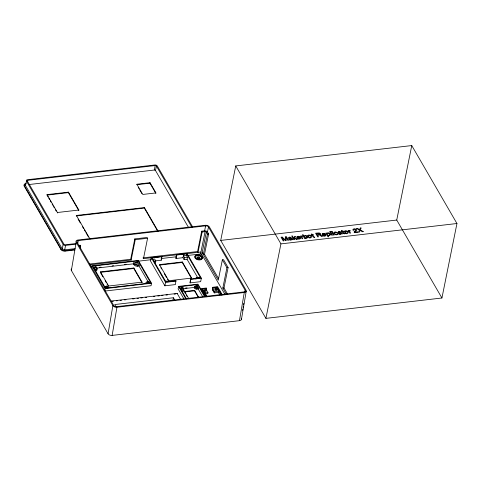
<?xml version="1.0" encoding="UTF-8"?>
<svg xmlns="http://www.w3.org/2000/svg" width="481" height="481" viewBox="0 0 481 481"><rect width="100%" height="100%" fill="white"/><g stroke="black" fill="none" stroke-linecap="round" stroke-linejoin="round"><path stroke-width="0.72" d="M71.362 270.466L76.16 242.31A3.187 1.93 11.4 0 1 77.958 240.001L205.279 225.27A3.187 1.93 11.4 0 1 209.355 226.894L246.056 290.205A3.187 1.93 11.4 0 1 244.264 292.514L239.466 320.671L112.145 335.407A3.187 1.93 11.4 0 1 108.069 333.778L71.362 270.466A3.187 1.93 11.4 0 1 71.416 268.975M108.069 333.778L112.867 305.615L76.16 242.31M112.145 335.407L116.943 307.245L244.264 292.514M242.616 310.425L242.863 308.976M243.103 307.533L243.35 306.09M243.596 304.647L243.843 303.204M241.438 319.396L246.236 291.233M177.11 293.807L177.182 293.434L111.219 301.07M219.817 294.949L218.35 292.418L214.243 292.893L212.422 289.748L212.921 287.259L217.616 286.706L222.378 294.919M212.65 290.139L212.921 287.259M218.35 292.418L218.554 291.42L216.955 288.672L217.256 287.181L213.149 287.656M74.723 250.018L65.043 251.136A3.187 1.93 11.4 0 1 60.967 249.507L24.26 186.195L24.363 185.702A3.187 1.93 11.4 0 1 26.154 183.393M75.108 248.647L64.688 249.849A1.912 1.16 11.4 0 1 62.241 248.875L25.535 185.564L26.437 181.09A1.912 1.16 11.4 0 1 27.513 179.708L154.84 164.977A1.912 1.16 11.4 0 1 157.281 165.951L192.49 226.677M27.597 181.577L27.856 180.297L155.183 165.566A0.956 0.577 11.4 0 1 156.403 166.053L191.985 227.423M48.07 197.024L47.06 194.613L68.476 192.135L78.854 210.029L78.752 210.522L68.38 192.628L68.476 192.135M57.335 212.999L57.437 212.506L47.06 194.613M60.967 249.507L61.069 249.014L24.363 185.702M62.241 248.875L63.143 244.402L26.437 181.09M64.688 249.849L65.59 245.376L76.01 244.174M65.043 251.136L65.139 250.637L74.82 249.519M158.135 231.223L144.426 207.582L76.365 215.458L76.263 215.951L144.324 208.075L157.66 231.078M77.724 243.434L78.295 240.59L205.621 225.86A2.231 1.353 11.4 0 1 208.471 226.996L245.178 290.308L244.751 292.436M80.243 248.19L80.688 246.007L80.231 245.22L78.764 245.394M91.588 267.658L91.967 265.795L138.318 260.431L151.539 283.237L151.04 285.72L105.423 290.999M100.427 271.855L100.325 272.36L133.772 268.488L141.979 282.648L142.075 282.143L133.868 267.989L100.427 271.855L108.634 286.015L108.532 286.514M104.81 290.464L105.189 288.6L91.967 265.795M89.851 264.851L131.145 260.071L130.688 259.289L134.794 238.907L147.12 237.482L147.577 238.269L143.464 258.646L151.575 257.708M131.145 260.071L135.251 239.694L134.794 238.907M144.324 208.075L144.426 207.582M147.932 281.439L139.009 266.047L137.602 266.209A2.802 1.702 11.4 0 1 134.013 264.778L133.465 263.835L133.67 262.842L135.666 262.614M155.862 193.416L149.934 183.189L150.036 182.696L136.832 184.223L142.761 194.45L155.964 192.923L150.036 182.696M134.013 264.778L134.217 263.786L133.67 262.842M133.772 268.488L133.868 267.989M29.191 184.512L154.281 170.04L155.183 165.566M188.462 227.375L155.501 170.527L156.403 166.053M137.957 260.888L150.727 282.912L105.549 288.137L92.779 266.119L137.957 260.888L137.656 262.379L139.207 265.055L139.009 266.047M137.602 266.209L137.8 265.217L139.207 265.055M161.989 256.722L161.76 256.331L151.202 257.545L150.499 261.027L164.863 285.804L175.421 284.584L175.896 280.712L165.921 281.866L152.014 257.876L161.989 256.722L161.285 260.203L154.948 260.936M155.387 262.981L155.784 260.991L154.648 259.025L152.447 259.283M161.339 258.417L161.622 257.022M164.863 285.804L165.56 282.323L151.202 257.545M168.705 281.229L168.807 280.73L159.458 264.61L182.341 261.965L191.691 278.084L168.807 280.73M176.431 254.629L176.659 255.026L186.634 253.872L200.535 277.856L190.566 279.01L190.091 282.882L200.649 281.662L201.353 278.18L186.989 253.409L176.431 254.629L175.956 258.501L182.996 257.69L184.139 259.656L187.067 259.319L197.944 278.078M175.956 258.501L176.659 255.026M172.859 300.571L173.425 297.751L114.749 304.539L116.21 307.058M182.996 257.69L183.399 255.7L186.333 255.363L187.47 257.329L187.067 259.319M191.216 277.94L182.239 262.464L182.341 261.965M205.134 296.5L197.98 284.157L178.619 286.393L178.114 288.883L183.766 298.629M184.139 259.656L184.536 257.666L183.399 255.7M186.333 255.363L186.634 253.872M198.677 297.348L194.607 290.332L184.632 291.486L184.53 291.985L194.504 290.831L198.202 297.21M190.091 282.882L190.566 279.01M201.683 231.169L202.14 231.956L198.034 252.333L197.577 251.545L201.683 231.169L204.617 230.826A2.231 1.353 11.4 0 1 207.473 231.968L208.61 233.934L204.503 254.311L218.687 278.782M204.617 230.826L205.621 225.86M187.909 255.447L200.565 253.98L205.074 231.614A0.956 0.577 11.4 0 1 206.295 232.101L207.437 234.067L203.331 254.449L204.503 254.311M195.899 279.046L196.164 277.723L199.098 277.381L199.669 278.367M202.729 296.783L198.214 288.991L196.807 289.153A1.527 0.926 11.4 0 1 194.853 288.372L194.306 287.428L194.504 286.435L195.911 286.273M194.853 288.372L195.052 287.379L194.504 286.435M194.504 290.831L194.607 290.332M225.012 294.522L201.786 254.473L206.295 232.101M207.473 231.968L208.471 226.996M197.42 285.612L197.619 284.614L179.431 286.73L186.556 299.014M196.807 289.153L197.006 288.161L198.412 287.993L198.214 288.991M201.377 290.53L201.779 288.54L206.469 288.005L206.397 289.893L207.99 292.646L207.792 293.638L205.05 293.957M206.066 289.995L206.265 289.003L206.493 289.394M220.719 240.422L235.738 165.933L411.76 145.569L456.95 223.515L441.931 298.004L265.909 318.368L220.719 240.422L396.741 220.051L441.931 298.004M214.243 292.893L214.448 291.901L212.849 289.147L216.955 288.672M227.729 294.372L223.996 287.933L228.102 267.556L223.545 259.692L222.372 259.824L218.26 280.207L202.188 252.483M226.178 293.867L222.823 288.071L226.93 267.689L222.372 259.824M265.909 318.368L280.928 243.885L235.738 165.933M396.741 220.051L411.76 145.569M182.66 287.782L184.025 290.139L183.82 291.167L181.704 291.408M46.964 195.112L68.38 192.628M136.736 184.716L149.934 183.189M57.437 212.506L78.854 210.029M75.667 243.584L65.248 244.787A0.956 0.577 11.4 0 1 64.021 244.3L27.321 180.988A0.956 0.577 11.4 0 1 27.856 180.297M79.221 246.176L80.688 246.007M135.251 239.694L147.577 238.269M202.14 231.956L205.074 231.614M207.437 234.067L208.61 233.934M89.394 264.063L130.688 259.289M143.747 257.774L197.577 251.545M153.054 257.539L155.261 257.281M156.74 257.113L159.686 256.77M161.165 256.601L180.333 254.383M181.812 254.208L184.758 253.872M186.237 253.697L200.968 251.996M280.928 243.885L456.95 223.515M90.368 266.733L91.859 266.558M138.023 261.219L151.425 259.668M161.105 258.55L175.992 256.824M93.146 267.532L96.471 267.147L97.018 268.091A2.802 1.702 11.4 0 1 95.436 270.118L95.238 271.116A2.802 1.702 11.4 0 0 96.988 269.54M99.555 267.34L101.028 267.171M112.067 265.897L113.534 265.722M124.573 264.448L126.046 264.279M153.583 261.249L155.784 260.991M184.536 257.666L187.47 257.329M96.266 268.139L133.465 263.835M159.361 265.109L182.239 262.464M226.93 267.689L228.102 267.556M108.634 286.015L142.075 282.143M165.211 281.301L167.412 281.048L167.983 282.034M105.189 288.6L151.539 283.237M165.56 282.323L176.124 281.102M190.789 279.407L201.353 278.18M185.564 288.017L187.055 287.848M182.449 288.804L194.306 287.428M181.211 290.47L184.025 290.139M206.698 288.396L202.591 288.871L207.089 296.639M202.97 290.29L204.341 290.127M222.823 288.071L223.996 287.933M111.887 301.353L113.372 301.184M116.336 300.841L117.815 300.667M120.04 300.415L121.525 300.24M124.489 299.897L125.968 299.723M132.642 298.954L134.121 298.779M137.085 298.436L138.57 298.268M140.795 298.01L142.274 297.835M145.238 297.492L146.723 297.324M153.391 296.549L154.876 296.38M157.84 296.037L159.319 295.863M161.544 295.611L163.029 295.436M165.993 295.094L167.472 294.919M174.146 294.15L175.625 293.975M204.569 293.043L207.99 292.646M214.448 291.901L218.554 291.42M179.84 288.101L181.253 287.939M217.256 287.181L221.38 294.294M217.057 288.173L221.182 295.292M196.164 277.723L196.735 278.703M201.779 288.54L206.535 296.747M201.575 289.538L205.603 296.482M197.619 284.614L204.371 296.26M197.318 286.105L198.412 287.993M138.215 187.277L138.955 188.552M139.7 189.833L141.919 193.663M184.632 291.486L188.696 298.503M184.902 292.622L185.642 293.903M186.381 295.178L187.121 296.452M178.619 286.393L185.774 298.737M161.057 259.806L161.285 260.203M177.182 293.434L180.567 299.278M160.852 267.689L161.604 268.975M164.219 273.491L166.462 277.363M167.586 279.293L168.332 280.585M173.425 297.751L174.886 300.27M143.007 257.858L143.464 258.646M148.876 281.728L149.807 283.333M76.365 215.458L90.073 239.099M78.114 219.15L80.339 222.98M82.564 226.816L83.67 228.734M84.415 230.008L85.155 231.289M85.895 232.563L88.486 237.037M100.697 273.004L102.934 276.864M105.177 280.724L106.295 282.654M107.041 283.94L107.786 285.227M48.815 198.304L49.555 199.585M50.295 200.86L51.034 202.14M52.146 204.052L52.892 205.333M53.631 206.614L54.371 207.888M55.483 209.806L56.223 211.087M212.722 288.251L212.951 288.648M24.26 186.195A3.187 1.93 11.4 0 1 24.315 184.71M24.507 184.506A3.187 1.93 11.4 0 1 24.741 184.325M65.139 250.637A3.187 1.93 11.4 0 1 61.069 249.014M154.281 170.04A0.956 0.577 11.4 0 1 155.501 170.527M25.535 185.564A1.912 1.16 11.4 0 1 25.685 184.548M65.59 245.376A1.912 1.16 11.4 0 1 63.143 244.402M107.016 287.704A0.89 0.541 11.4 0 1 107.275 288.384M105.916 288.42A0.89 0.541 11.4 0 1 106.145 287.512M95.959 268.482A0.89 0.541 11.4 0 1 95.827 269.198A0.89 0.541 11.4 0 1 94.637 269.035A0.89 0.541 11.4 0 1 94.565 268.284M137.259 263.853A0.89 0.541 11.4 0 1 136.826 264.49A0.89 0.541 11.4 0 1 135.684 264.141A0.89 0.541 11.4 0 1 135.919 263.444M146.945 283.531A0.89 0.541 11.4 0 1 146.97 282.87M148.364 283.062A0.89 0.541 11.4 0 1 148.527 283.489M241.264 318.368A3.187 1.93 11.4 0 1 239.466 320.671M116.943 307.245A3.187 1.93 11.4 0 1 112.867 305.615M245.178 290.308A2.231 1.353 11.4 0 1 243.921 291.919L116.6 306.656A2.231 1.353 11.4 0 1 113.744 305.513L77.044 242.208A2.231 1.353 11.4 0 1 78.295 240.59M200.565 253.98A0.956 0.577 11.4 0 1 201.786 254.473M137.8 265.217A2.802 1.702 11.4 0 1 134.217 263.786M145.719 283.465A2.802 1.702 11.4 0 1 147.469 281.89M145.737 283.604A2.802 1.702 11.4 0 1 146.11 283.267M105.105 286.796A2.802 1.702 11.4 0 1 105.808 286.772M107.221 287.091A2.802 1.702 11.4 0 1 108.339 287.788M195.466 256.878A3.187 1.93 11.4 0 1 199.843 255.94A3.187 1.93 11.4 0 1 201.028 259.103M200.439 259.379A3.187 1.93 11.4 0 1 198.918 259.554M196.603 258.844A3.187 1.93 11.4 0 1 196.038 258.405M195.641 257.906A3.187 1.93 11.4 0 1 195.448 257.389M202.333 257.786A3.824 2.315 11.4 0 1 197.517 259.692A3.824 2.315 11.4 0 1 195.629 255.73M200.938 256.036A3.824 2.315 11.4 0 1 202.098 257.161M197.222 257.99A1.275 0.77 11.4 0 1 198.671 257.311A1.275 0.77 11.4 0 1 199.627 258.519M197.691 258.574A1.275 0.77 11.4 0 1 197.463 258.399M197.006 288.161A1.527 0.926 11.4 0 1 195.052 287.379M197.012 286.856A0.89 0.541 11.4 0 1 197.096 287.674A0.89 0.541 11.4 0 1 195.797 287.494A0.89 0.541 11.4 0 1 195.941 286.706M182.467 288.516A0.89 0.541 11.5 0 1 182.491 289.358A0.89 0.541 11.5 0 1 181.163 289.063A0.89 0.541 11.5 0 1 181.596 288.317M205.573 291.095A0.89 0.541 11.4 0 1 205.676 291.943A0.89 0.541 11.4 0 1 204.329 291.69A0.89 0.541 11.4 0 1 204.696 290.927M216.294 289.887A0.89 0.541 11.4 0 1 216.366 290.698A0.89 0.541 11.4 0 1 215.067 290.512A0.89 0.541 11.4 0 1 215.223 289.73M300.012 238.077L298.954 238.774L297.565 237.975L300.529 237.632C300.072 235.816 295.809 235.678 296.777 237.969C297.132 240.109 302.2 238.732 300.012 238.077M308.453 235.792C309.403 239.899 313.119 235.149 308.898 235.425A1.004 0.607 11.4 0 0 308.459 235.792M325.403 235.137L324.338 235.834L322.949 235.041L325.92 234.698C325.457 232.876 321.194 232.738 322.168 235.029C322.523 237.175 327.585 235.798 325.403 235.137M345.033 231.559C345.977 235.666 349.699 230.916 345.478 231.193A1.004 0.607 11.4 0 0 345.033 231.559M333.958 232.738C333.922 234.445 336.171 235.329 337.548 234.578A1.509 0.914 11.4 0 0 337.909 234.073L337.836 233.586L337.175 233.664L337.109 234.175L336.267 234.439A0.908 0.547 11.4 0 1 335.564 234.241C333.652 233.351 335.461 231.349 336.688 232.822L337.349 232.744L335.798 231.926L334.469 232.125L333.958 232.738M307.714 235.78C309.319 241.342 315.41 234.68 308.568 235.041A1.816 1.1 11.4 0 0 307.81 235.534L307.714 235.78M344.288 231.553C345.899 237.109 351.99 230.447 345.142 230.814A1.816 1.1 11.4 0 0 344.39 231.307L344.288 231.553M320.689 234.019L320.298 234.686L322.354 236.399L321.428 236.508L319.997 235.041L317.568 235.251L318.494 236.844L317.743 236.935L315.584 233.213L319.276 232.918L320.689 234.019M304.251 236.351C306.541 241.276 308.333 234.115 304.251 236.351M291.588 239.087C290.5 240.873 288.456 238.438 291.294 238.522L291.588 239.087M341.071 233.363C339.989 235.149 337.945 232.708 340.782 232.792L341.071 233.363M354.834 231.908L357.774 231.842L358.02 232.275L354.305 232.702L354.178 231.668L355.898 230.086C355.82 228.92 353.06 228.914 353.775 230.267L353.084 230.345L352.898 229.545L353.276 229.076L354.599 228.806L355.994 229.166A1.774 1.076 11.4 0 1 356.571 229.714L356.541 230.513L354.834 231.908M330.417 234.77L329.581 235.648L327.91 235.431L328.709 236.82L328.03 236.899L325.835 233.117L326.497 233.038C326.791 233.628 327.91 232.275 328.739 232.906A1.846 1.118 11.4 0 1 329.689 233.423L330.417 234.77M327.128 233.592C328.655 238.51 331.734 231.974 327.128 233.592M289.129 237.897L288.51 238.305C288.907 234.337 295.346 241.083 291.919 239.538C291.258 240.524 288.913 240.404 288.907 239.009C291.107 238.72 291.558 237.073 289.129 237.897M338.612 232.173L337.999 232.582C338.39 228.613 344.835 235.359 341.408 233.814C340.74 234.8 338.396 234.674 338.396 233.285C340.59 232.996 341.047 231.349 338.612 232.173M319.931 234.163L317.322 234.83L316.588 233.562L319.083 233.351L319.931 234.163M301.846 236.562L302.765 238.666L302.086 238.744L300.517 236.033L301.16 235.955C301.365 236.231 303.685 235.558 301.846 236.562M349.609 231.036L350.535 233.141L349.855 233.219L348.28 230.507L348.929 230.429C349.128 230.706 351.455 230.032 349.609 231.036M307.569 237.506L306.83 238.263L305.02 238.035L305.219 238.384L304.593 238.456L302.429 234.722L303.09 234.644L303.872 235.997L305.219 235.437A1.659 1.004 11.4 0 1 306.277 235.66L307.125 236.321L307.569 237.506M297.372 236.995L297.372 237.614L299.621 237.349L298.635 236.694L297.372 236.995M322.763 234.061L322.763 234.674L325.012 234.415L324.026 233.76L322.763 234.061M360.263 228.042L359.68 229.629L357.437 228.367L356.499 228.481L359.409 230.074L358.531 232.215L359.439 232.107L360.089 230.399L362.47 231.758L363.408 231.65L360.347 229.966L361.159 227.94L360.263 228.042M294.703 236.706L293.626 238.059L292.376 235.9L291.72 235.973L293.879 239.694L294.528 239.622L293.939 238.6L294.306 238.185L296.362 239.406L297.234 239.31L294.612 237.8L295.575 236.604L294.703 236.706M314.73 237.283L313.257 237.127L312.037 235.095L311.49 235.161L311.273 234.788L311.82 234.722L311.381 233.964L313.155 234.572L313.372 234.944L312.722 235.017L313.75 236.79L314.73 237.283M344.847 233.796L343.38 233.64L342.159 231.614L341.606 231.674L341.396 231.301L341.943 231.241L341.504 230.483L343.278 231.084L343.494 231.457L342.845 231.529L343.873 233.303L344.847 233.796M282.131 237.085L281.054 237.211L283.207 240.933L283.928 240.849L282.088 237.71L285.504 240.662L286.249 240.578L286.015 237.253L287.818 240.398L288.534 240.314L286.375 236.592L285.305 236.718L285.546 240.043L282.131 237.085M330.303 231.511L329.623 231.589L331.782 235.311L332.461 235.233L330.303 231.511M332.016 231.313L331.325 231.391L331.625 231.908L332.317 231.83L332.016 231.313M332.605 232.335L331.914 232.413L333.483 235.113L334.175 235.035L332.605 232.335M94.997 267.58A0.89 0.541 11.4 0 0 96.422 267.418A0.89 0.541 11.4 0 0 95.232 266.672A0.89 0.541 11.4 0 0 94.997 267.58M136.189 262.818A0.89 0.541 11.4 0 0 137.608 262.65A0.89 0.541 11.4 0 0 136.418 261.911A0.89 0.541 11.4 0 0 136.189 262.818M106.217 286.929A0.89 0.541 11.4 0 0 107.636 286.766A0.89 0.541 11.4 0 0 106.445 286.021A0.89 0.541 11.4 0 0 106.217 286.929M147.402 282.161A0.89 0.541 11.4 0 0 148.827 281.998A0.89 0.541 11.4 0 0 147.637 281.253A0.89 0.541 11.4 0 0 147.402 282.161M197.787 258.081A1.275 0.77 11.4 0 0 199.819 257.846A1.275 0.77 11.4 0 0 198.118 256.782A1.275 0.77 11.4 0 0 197.787 258.081M196.308 258.604A3.824 2.315 11.4 0 0 202.411 257.9A3.824 2.315 11.4 0 0 197.306 254.714A3.824 2.315 11.4 0 0 196.308 258.604M196.705 258.351A3.187 1.93 11.4 0 0 201.786 257.762A3.187 1.93 11.4 0 0 197.535 255.104A3.187 1.93 11.4 0 0 196.705 258.351M196.206 286.081A0.89 0.541 11.4 0 0 197.631 285.918A0.89 0.541 11.4 0 0 196.44 285.173A0.89 0.541 11.4 0 0 196.206 286.081M181.662 287.77A0.89 0.541 11.5 0 0 183.081 287.608A0.89 0.541 11.5 0 0 181.89 286.862A0.89 0.541 11.5 0 0 181.662 287.77M204.678 290.241A0.89 0.541 11.4 0 0 206.181 290.277A0.89 0.541 11.4 0 0 205.219 289.424A0.89 0.541 11.4 0 0 204.678 290.241M215.476 289.099A0.89 0.541 11.4 0 0 216.907 288.943A0.89 0.541 11.4 0 0 215.728 288.197A0.89 0.541 11.4 0 0 215.476 289.099"/></g></svg>
